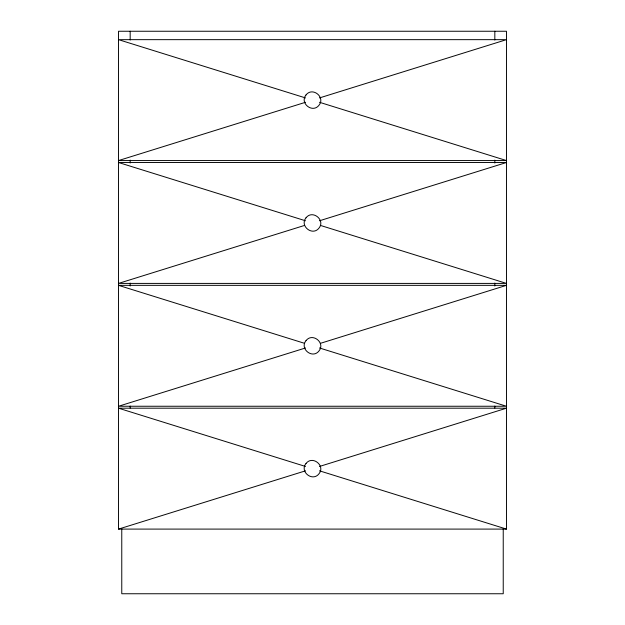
<?xml version="1.0" encoding="UTF-8"?>
<svg xmlns="http://www.w3.org/2000/svg" width="625" height="625" viewBox="0 0 625 625"><rect width="100%" height="100%" fill="white"/><g stroke="black" fill="none" stroke-linecap="round" stroke-linejoin="round"><path stroke-width="0.94" d="M305.523 102.281L118.531 160.562L506.469 160.562L319.477 102.281M319.477 97.93L506.469 39.656L118.531 39.656L305.523 97.93M304.594 225.414L118.531 283.406L506.469 283.406L320.406 225.414M319.477 220.781L506.469 162.5L118.531 162.5L305.523 220.781M305.523 347.969L118.531 406.25L506.469 406.25L319.477 347.969M320.406 343.336L506.469 285.344L118.531 285.344L304.594 343.336M118.531 529.094L506.469 529.094L506.469 31.25L118.531 31.25L118.531 529.094L305.523 470.82M319.477 466.469L506.469 408.188L118.531 408.188L305.523 466.469M319.477 470.82L506.469 529.094M503.234 529.094L503.234 593.75L121.766 593.75L121.766 529.094M494.828 31.25L494.828 40.039M494.828 160.102L494.828 163.031M494.828 283.102L494.828 286.031M494.828 406.102L494.828 408.047M130.172 31.25L130.172 40.039M130.172 160.102L130.172 163.031M130.172 283.102L130.172 286.031M130.172 406.102L130.172 408.047M306.023 94.938C299.297 103.078 312.539 113.641 318.977 105.273C325.695 97.133 312.461 86.578 306.023 94.938M306.023 217.789C299.297 225.922 312.539 236.484 318.977 228.117C325.695 219.984 312.461 209.422 306.023 217.789M306.023 340.633C299.297 348.766 312.539 359.328 318.977 350.961C325.695 342.828 312.461 332.266 306.023 340.633M306.023 463.477C299.297 471.609 312.539 482.172 318.977 473.805C325.695 465.672 312.461 455.109 306.023 463.477"/></g></svg>
